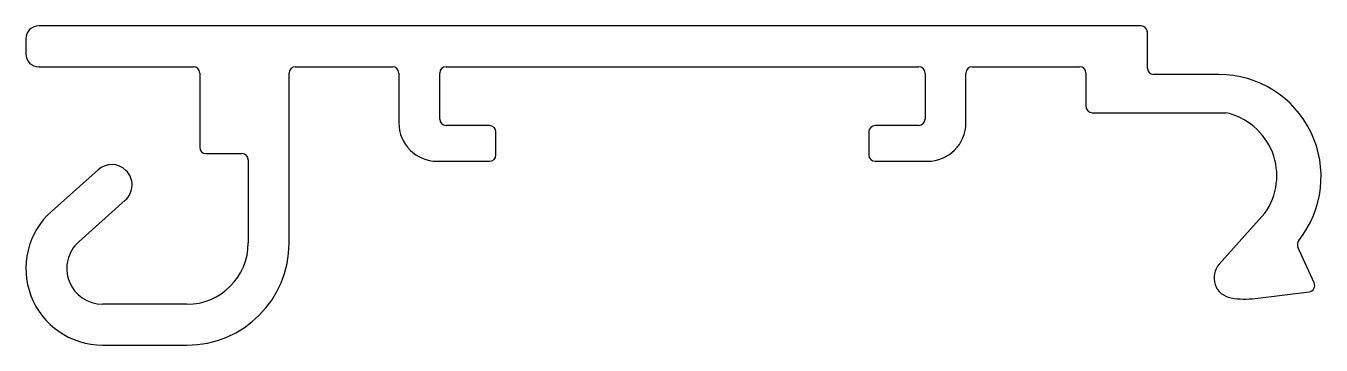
# Model space of a CAD drawing. Extents: x 599.6 to 650.3, y 502.7 to 515.2.
import ezdxf

# ---------------------------------------------------------------- set-up
doc = ezdxf.new("R2010")
doc.units = 0
doc.layers.get('0').update_dxf_attribs({"linetype": 'CONTINUOUS'})

msp = doc.modelspace()

# ---------------------------------------------------------------- linework, layer by layer
for p, q in [((643.215, 515.201), (600.059, 515.201)), ((599.559, 514.701), (599.559, 514.101)), ((643.465, 513.551), (643.465, 514.951)), ((600.059, 513.601), (606.115, 513.601)), ((606.365, 513.351), (606.365, 510.451)), ((609.865, 506.701), (609.865, 513.351)), ((610.115, 513.601), (613.909, 513.601)), ((614.159, 513.351), (614.159, 511.401)), ((615.759, 511.551), (615.759, 513.351)), ((616.009, 513.601), (634.509, 513.601)), ((634.759, 513.351), (634.759, 511.551)), ((636.359, 512.155), (636.359, 513.351)), ((636.609, 513.601), (636.965, 513.601)), ((636.965, 513.601), (640.809, 513.601)), ((641.059, 513.351), (641.059, 512.051)), ((646.265, 513.301), (643.715, 513.301)), ((636.359, 511.401), (636.359, 512.155)), ((641.309, 511.801), (646.518, 511.801)), ((617.709, 511.301), (616.009, 511.301)), ((634.509, 511.301), (632.809, 511.301)), ((617.959, 510.151), (617.959, 511.051)), ((632.559, 511.051), (632.559, 510.151)), ((606.615, 510.201), (608.015, 510.201)), ((608.265, 509.951), (608.265, 506.701)), ((615.659, 509.901), (617.709, 509.901)), ((632.809, 509.901), (634.859, 509.901)), ((602.382, 509.569), (600.559, 507.937)), ((601.626, 506.745), (603.449, 508.376)), ((648.061, 507.864), (646.276, 505.871)), ((649.993, 505.141), (649.356, 506.542)), ((647.688, 504.528), (649.796, 504.789)), ((605.865, 504.301), (602.559, 504.301)), ((602.559, 502.701), (605.865, 502.701))]:
    msp.add_line(p, q)
for centre, radius, start, end in [((600.059, 514.701), 0.5, 90, 180), ((643.215, 514.951), 0.25, 360, 90), ((600.059, 514.101), 0.5, 180, 270), ((606.115, 513.351), 0.25, 360, 90), ((610.115, 513.351), 0.25, 90, 180), ((613.909, 513.351), 0.25, 0, 90), ((616.009, 513.351), 0.25, 90, 180), ((634.509, 513.351), 0.25, 0, 90), ((636.609, 513.351), 0.25, 90, 180), ((640.809, 513.351), 0.25, 0, 90), ((643.715, 513.551), 0.25, 180, 270), ((646.265, 509.301), 4, 321.3289, 90), ((641.309, 512.051), 0.25, 180, 270), ((646.008, 509.331), 2.523, 324.4588, 78.3382), ((615.659, 511.401), 1.5, 180, 270), ((616.009, 511.551), 0.25, 180, 270), ((617.709, 511.051), 0.25, 360, 90), ((632.809, 511.051), 0.25, 90, 180), ((634.509, 511.551), 0.25, 270, 0), ((634.859, 511.401), 1.5, 270, 360), ((606.615, 510.451), 0.25, 180, 270), ((608.015, 509.951), 0.25, 360, 90), ((617.709, 510.151), 0.25, 270, 360), ((632.809, 510.151), 0.25, 180, 270), ((602.916, 508.972), 0.8, 45.5165, 131.8195), ((602.916, 508.972), 0.8, 311.8195, 45.5165), ((602.559, 505.701), 3, 131.8195, 270), ((602.559, 505.701), 1.4, 131.8195, 270), ((605.865, 506.701), 4, 270, 360), ((605.865, 506.701), 2.4, 270, 360), ((649.584, 506.646), 0.25, 141.3289, 204.4447), ((646.872, 505.338), 0.8, 138.1556, 260.3666), ((649.766, 505.037), 0.25, 277.065, 24.4447), ((647.286, 507.772), 3.269, 260.3666, 277.065)]:
    msp.add_arc(centre, radius, start, end)

doc.saveas('drawing.dxf')
